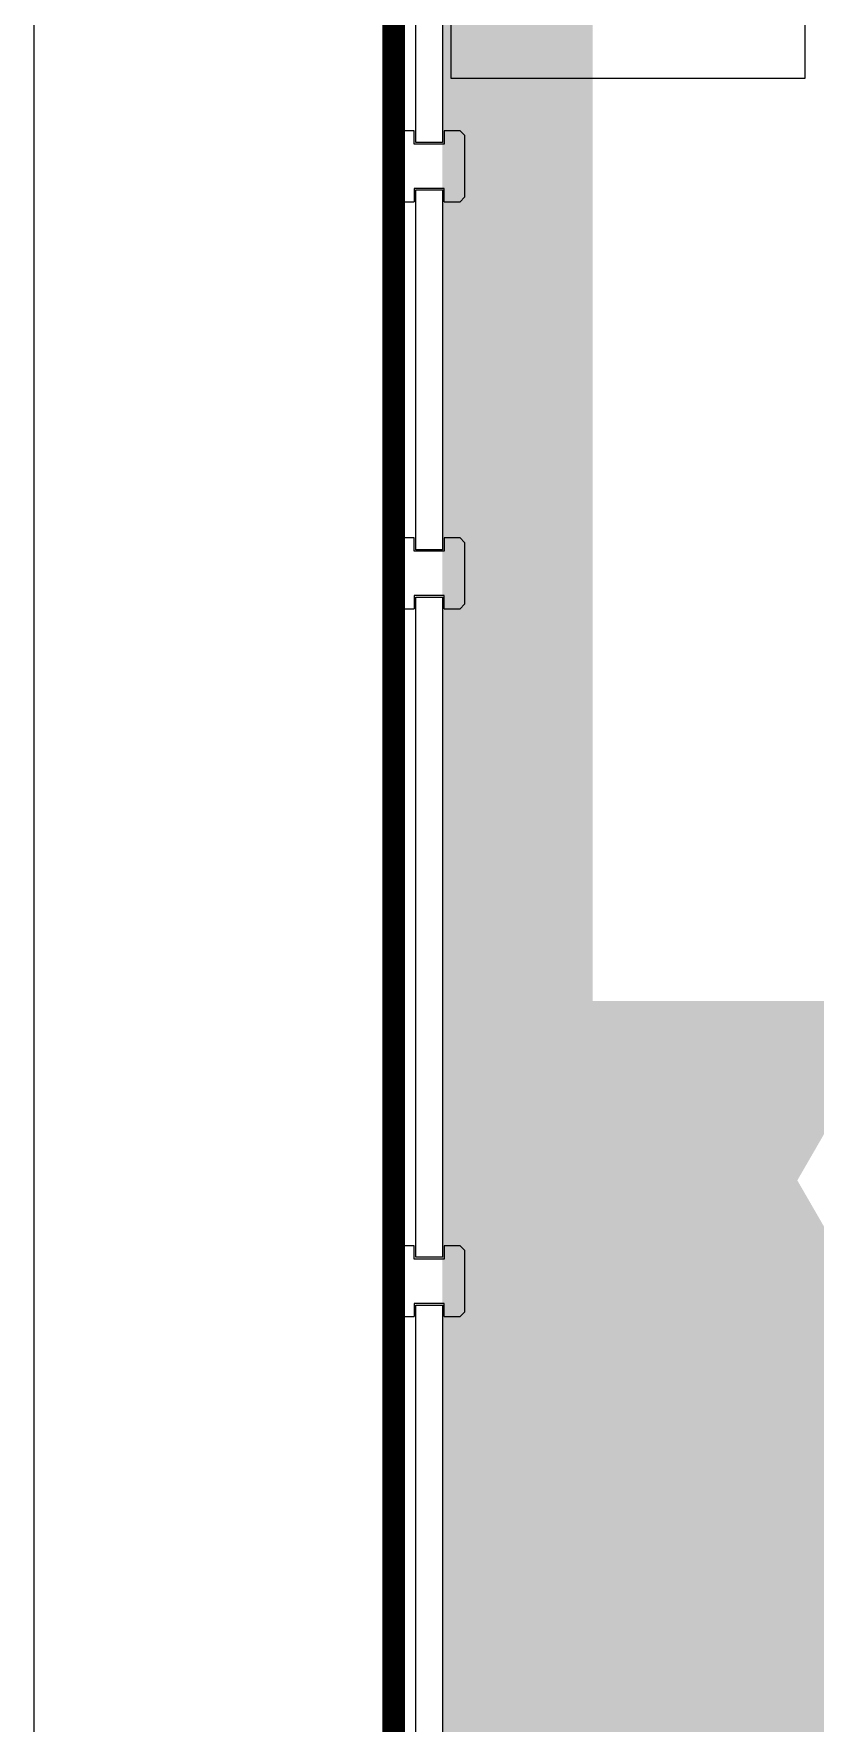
# Model space of a CAD drawing. Header units: metres. Extents: x 841183 to 1048542, y 259326 to 317714.
# Drawn here: x 844761 to 849178, y 300690 to 310237 of the extents above; entities that cross this region are included whole.
import ezdxf

# ---------------------------------------------------------------- set-up
doc = ezdxf.new("R2010")
doc.units = ezdxf.units.M
doc.header["$PDMODE"] = 34
doc.linetypes.add('HIDDEN2', pattern=[0.1875, 0.125, -0.0625])
doc.layers.add('A-AXIS DIMENSION', color=252, linetype='Continuous', transparency=0.6)
doc.layers.add('A-REFLECT DOWN', color=252, linetype='Continuous', transparency=0.6)
for name, color, linetype in [('A-WALL-1', 252, 'Continuous'), ('F-PLOT LIMITS - Zoom', 1, 'Continuous'), ('G-COL', 252, 'Continuous'), ('PRE CAST WALL', 252, 'Continuous')]:
    doc.layers.add(name, color=color, linetype=linetype)
doc.styles.add('romans', font='romans.shx', dxfattribs={"width": 0.85})
doc.dimstyles.new('DIM-100', dxfattribs={"dimtxt": 200, "dimasz": 100, "dimexe": 50, "dimexo": 75, "dimgap": 50, "dimtad": 1, "dimdec": 0, "dimrnd": 5, "dimzin": 9, "dimdsep": 46, "dimtxsty": 'romans', "dimblk1": 'D-oblique', "dimblk2": 'D-oblique', "dimsah": 1, "dimcen": 100, "dimdle": 100, "dimclrd": 256, "dimclre": 256, "dimclrt": 131, "dimadec": 0, "dimazin": 0, "dimtfac": 1, "dimtdec": 0, "dimtofl": 0, "dimtmove": 2, "dimatfit": 3, "dimldrblk": 'OBLIQUE', "dimfxl": 100, "dimfxlon": 1, "dimtfillclr": 256, "dimtolj": 1, "dimtzin": 0, "dimarcsym": 0})

# ---------------------------------------------------------------- blocks, each defined once
blk = doc.blocks.new('A$C5e30045e')
at = {"layer": 'G-COL', "elevation": -97.9}
blk.add_lwpolyline([(847119.8, 311983.9), (849119.8, 311983.9), (849119.8, 309983.9), (847119.8, 309983.9)], close=True, dxfattribs=at)
blk = doc.blocks.new('D-oblique')
for p, q in [((0, -1), (0, 1)), ((-0.707, -0.707), (0.707, 0.707)), ((-1, 0), (0.647, 0))]:
    blk.add_line(p, q)
blk = doc.blocks.new('*D284')
at = {"layer": 'A-AXIS DIMENSION', "lineweight": -2, "transparency": 16777216}
for p, q in [((-45334.8, 300), (-45634.8, 300)), ((-45434.8, 50), (-45434.8, -49450)), ((-45334.8, -49700), (-45634.8, -49700))]:
    blk.add_line(p, q, dxfattribs=at)
at = {"layer": 'Defpoints', "color": 0, "transparency": 16777216}
for p in [(-44732, 300), (-45434.8, -49700), (-44732, -49700)]:
    blk.add_point(p, dxfattribs=at)
at = {"layer": 'A-AXIS DIMENSION', "lineweight": -2, "transparency": 16777216, "xscale": 250, "yscale": 250, "zscale": 250}
for p, rotation in [((-45434.8, 300), 90), ((-45434.8, -49700), 270)]:
    blk.add_blockref('D-oblique', p, dxfattribs=dict(at, rotation=rotation))
at = {"layer": 'A-AXIS DIMENSION', "color": 252, "transparency": 16777216, "insert": (-45734.8, -24700), "char_height": 500, "attachment_point": 5, "rotation": 90, "style": 'romans'}
blk.add_mtext('\\A1;50000', dxfattribs=at)
blk = doc.blocks.new('_OBLIQUE')
at = {"color": 0, "linetype": 'ByBlock'}
blk.add_line((-0.5, -0.5), (0.5, 0.5), dxfattribs=at)
blk = doc.blocks.new('A$C56b1935b')
at = {"layer": 'A-WALL-1', "color": 252}
for p, q in [((-5199.4, -2295.9, 0), (-5224.4, -2320.9, 0)), ((-5224.4, -2320.9, 0), (-5224.4, -2670.9, 0)), ((-5109.4, -2295.9, 0), (-5199.4, -2295.9, 0)), ((-5109.4, -2370.9, 0), (-5109.4, -2295.9, 0)), ((-4939.4, -2370.9, 0), (-5109.4, -2370.9, 0)), ((-4849.4, -2295.9, 0), (-4939.4, -2295.9, 0)), ((-4939.4, -2295.9, 0), (-4939.4, -2370.9, 0)), ((-4824.4, -2320.9, 0), (-4849.4, -2295.9, 0)), ((-4824.4, -2320.9, 0), (-4824.4, -2670.9, 0)), ((-5224.4, -2670.9, 0), (-5199.4, -2695.9, 0)), ((-4939.4, -2620.9, 0), (-5109.4, -2620.9, 0)), ((-5109.4, -2620.9, 0), (-5109.4, -2695.9, 0)), ((-4939.4, -2695.9, 0), (-4939.4, -2620.9, 0)), ((-4849.4, -2695.9, 0), (-4824.4, -2670.9, 0)), ((-4824.4, -2670.9, 0), (-4849.4, -2695.9, 0)), ((-5199.4, -2695.9, 0), (-5109.4, -2695.9, 0)), ((-4939.4, -2695.9, 0), (-4849.4, -2695.9, 0)), ((-5199.4, -4595.9, 0), (-5224.4, -4620.9, 0)), ((-5224.4, -4620.9, 0), (-5224.4, -4970.9, 0)), ((-5109.4, -4595.9, 0), (-5199.4, -4595.9, 0)), ((-5109.4, -4670.9, 0), (-5109.4, -4595.9, 0)), ((-4939.4, -4670.9, 0), (-5109.4, -4670.9, 0)), ((-4849.4, -4595.9, 0), (-4939.4, -4595.9, 0)), ((-4939.4, -4595.9, 0), (-4939.4, -4670.9, 0)), ((-4824.4, -4620.9, 0), (-4849.4, -4595.9, 0)), ((-4824.4, -4620.9, 0), (-4824.4, -4970.9, 0)), ((-4939.4, -4920.9, 0), (-5109.4, -4920.9, 0)), ((-5109.4, -4920.9, 0), (-5109.4, -4995.9, 0)), ((-4939.4, -4995.9, 0), (-4939.4, -4920.9, 0)), ((-5224.4, -4970.9, 0), (-5199.4, -4995.9, 0)), ((-5199.4, -4995.9, 0), (-5109.4, -4995.9, 0)), ((-4939.4, -4995.9, 0), (-4849.4, -4995.9, 0)), ((-4849.4, -4995.9, 0), (-4824.4, -4970.9, 0)), ((-4824.4, -4970.9, 0), (-4849.4, -4995.9, 0)), ((-5199.4, -8595.9, 0), (-5224.4, -8620.9, 0)), ((-5224.4, -8620.9, 0), (-5224.4, -8970.9, 0)), ((-5109.4, -8595.9, 0), (-5199.4, -8595.9, 0)), ((-5109.4, -8670.9, 0), (-5109.4, -8595.9, 0)), ((-4939.4, -8670.9, 0), (-5109.4, -8670.9, 0)), ((-4849.4, -8595.9, 0), (-4939.4, -8595.9, 0)), ((-4939.4, -8595.9, 0), (-4939.4, -8670.9, 0)), ((-4824.4, -8620.9, 0), (-4849.4, -8595.9, 0)), ((-4824.4, -8620.9, 0), (-4824.4, -8970.9, 0)), ((-5224.4, -8970.9, 0), (-5199.4, -8995.9, 0)), ((-4939.4, -8920.9, 0), (-5109.4, -8920.9, 0)), ((-5109.4, -8920.9, 0), (-5109.4, -8995.9, 0)), ((-4939.4, -8995.9, 0), (-4939.4, -8920.9, 0)), ((-4849.4, -8995.9, 0), (-4824.4, -8970.9, 0)), ((-4824.4, -8970.9, 0), (-4849.4, -8995.9, 0)), ((-5199.4, -8995.9, 0), (-5109.4, -8995.9, 0)), ((-4939.4, -8995.9, 0), (-4849.4, -8995.9, 0))]:
    blk.add_line(p, q, dxfattribs=at)
at = {"layer": 'PRE CAST WALL', "color": 252}
for p, q in [((-5099.4, -2360.9, 0), (-5099.4, -333.6, 0)), ((-4949.4, -333.6, 0), (-4949.4, -2360.9, 0)), ((-4949.4, -2360.9, 0), (-5099.4, -2360.9, 0)), ((-5099.4, -4662.4, 0), (-5099.4, -2629.5, 0)), ((-5099.4, -2629.5, 0), (-4949.4, -2629.5, 0)), ((-4949.4, -2629.5, 0), (-4949.4, -4662.4, 0)), ((-4949.4, -4662.4, 0), (-5099.4, -4662.4, 0)), ((-5099.4, -8660.9, -41.6), (-5099.4, -4930.9, -41.6)), ((-5099.4, -4930.9, -41.6), (-4949.4, -4930.9, -41.6)), ((-4949.4, -4930.9, -41.6), (-4949.4, -8660.9, -41.6)), ((-4949.4, -8660.9, -41.6), (-5099.4, -8660.9, -41.6)), ((-5099.4, -12660.9, -41.6), (-5099.4, -8930.9, -41.6)), ((-5099.4, -8930.9, -41.6), (-4949.4, -8930.9, -41.6)), ((-4949.4, -8930.9, -41.6), (-4949.4, -12660.9, -41.6))]:
    blk.add_line(p, q, dxfattribs=at)
blk = doc.blocks.new('A$C10b3fa2f')
at = {"layer": 'F-PLOT LIMITS - Zoom', "color": 252, "linetype": 'HIDDEN2', "ltscale": 2500, "elevation": 74}
blk.add_lwpolyline([(-43400, 300, 100, 75, 0), (6600, 300, 128.5, 128.5, 0), (6600.1, -49700, 128.5, 128.5, 0), (-43400, -49700, 128.5, 128.5, 0)], format="xyseb", close=True, dxfattribs=at)
at = {"layer": 'A-AXIS DIMENSION', "color": 252}
dim = blk.add_linear_dim(base=(-45434.8, -49700, 74), p1=(-44732, 300, 74), p2=(-44732, -49700, 74), angle=90, dimstyle='DIM-100', override={"dimtxt": 500, "dimasz": 250, "dimexe": 200, "dimexo": 200, "dimrnd": 100, "dimdle": 200, "dimclrt": 252}, dxfattribs=at)
dim.commit()
dim.dimension.update_dxf_attribs({"geometry": '*D284', "text_midpoint": (-45734.8, -24700, 74)})
blk.add_blockref('A$C56b1935b', (-38175.6, 300, 6), dxfattribs=at)
at = {"layer": 'A-REFLECT DOWN'}
h = blk.add_hatch(dxfattribs=at)
h.set_pattern_fill('AR-HBONE', color=256, scale=75, style=0)
h.set_pattern_definition([(45, (-872853.3, -501345.44), (0, 424.26407), [900, -300]), (135, (-872641.16, -501133.3), (3e-14, 424.26407), [900, -300])])
h.paths.add_polyline_path([(-40951.9, -7637.1), (-40445.1, -7637.1), (-40278.2, -7926.1), (-40445.1, -8215.1), (-40951.9, -8215.1), (-41118.8, -7926.1)])
edge = h.paths.add_edge_path()
edge.add_line((-40250.6, -6912.7), (-42275.6, -6912.7))
edge.add_line((-42275.6, -6912.7), (-42275.6, -105.8))
edge.add_line((-42275.6, -105.8), (-42275.6, 38.9))
edge.add_line((-42275.6, 38.9), (-43125, 38.9))
edge.add_line((-43125, 38.9), (-43125, -30517.1))
edge.add_line((-43125, -30517.1), (-43000, -30517.1))
edge.add_line((-43000, -30517.1), (-43000, -32386.1))
edge.add_line((-43000, -32386.1), (-6450, -32386.1))
edge.add_arc((-6450, -25886.1), 6500, 270, 360)
edge.add_line((50, -25886.1), (50, -22117.5))
edge.add_line((50, -22117.5), (-3025.4, -22117.5))
edge.add_line((-3025.4, -22117.5), (-3025.4, -31367.5))
edge.add_line((-3025.4, -31367.5), (-37875.6, -31367.3))
edge.add_line((-37875.6, -31367.3), (-37875.6, -22117.5))
edge.add_line((-37875.6, -22117.5), (-40250.6, -22117.5))
edge.add_line((-40250.6, -22117.5), (-40250.6, -6912.7))

msp = doc.modelspace()

# ---------------------------------------------------------------- block references
at = {"color": 2}
msp.add_blockref('A$C5e30045e', (0, 0), dxfattribs=at)

# ---------------------------------------------------------------- next in the draw order: block references
msp.add_blockref('A$C10b3fa2f', (890195.4, 311683.9, -56.5), dxfattribs=at)

doc.saveas('drawing.dxf')
